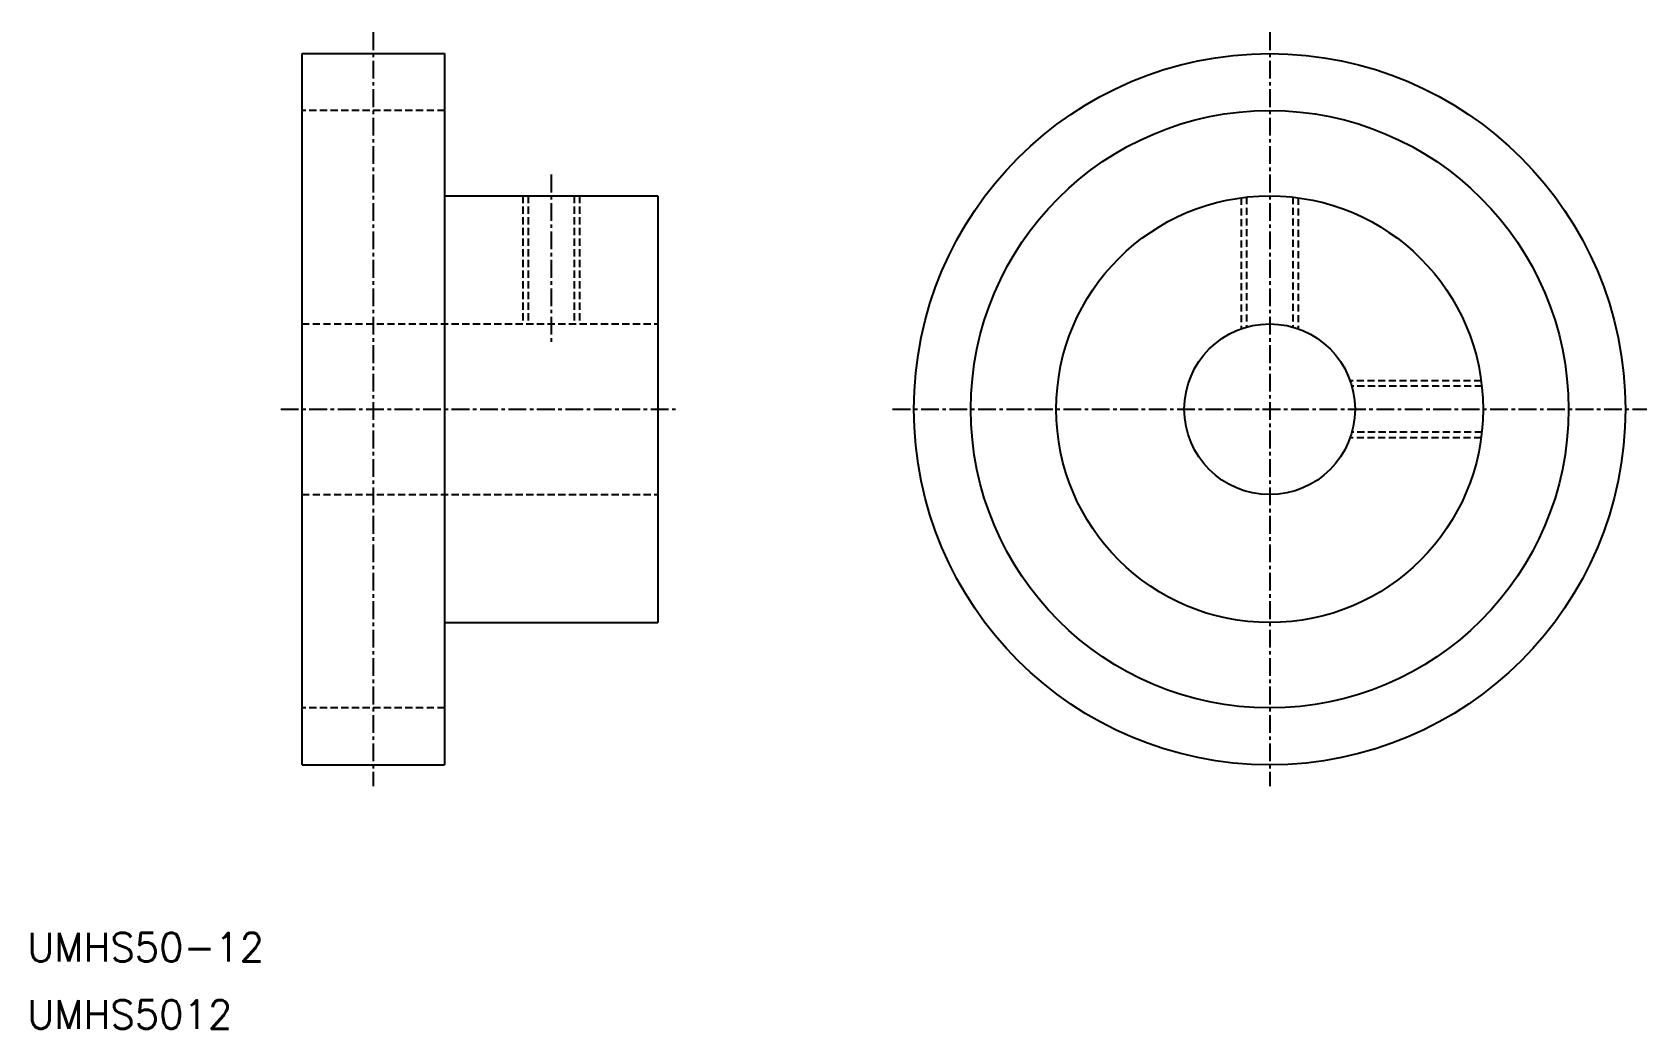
# Model space of a CAD drawing. Extents: x 29 to 142, y 22 to 92.
import ezdxf

# ---------------------------------------------------------------- set-up
doc = ezdxf.new("R2010")
doc.units = 0
doc.linetypes.add('CENTER', pattern=[2, 1.25, -0.25, 0.25, -0.25])
doc.linetypes.add('DASHED', pattern=[0.75, 0.5, -0.25])
doc.layers.get('0').update_dxf_attribs({"linetype": 'CONTINUOUS'})
doc.layers.add('CENTER', color=1, linetype='CENTER')
doc.styles.get("Standard").update_dxf_attribs({"font": 'txt.shx'})

msp = doc.modelspace()

# ---------------------------------------------------------------- linework, layer by layer
at = {"color": 7, "linetype": 'CONTINUOUS'}
for p, q in [((48, 40.24), (48, 90.24)), ((48, 90.24), (58, 90.24)), ((58, 90.24), (58, 40.24)), ((58, 80.24), (73, 80.24)), ((73, 80.24), (73, 50.24)), ((58, 50.24), (73, 50.24)), ((48, 40.24), (58, 40.24))]:
    msp.add_line(p, q, dxfattribs=at)
at = {"color": 3, "linetype": 'DASHED'}
for p, q in [((58, 86.24), (48, 86.24)), ((63.5, 80.24), (63.5, 71.24)), ((63.88, 80.24), (63.88, 71.24)), ((67.12, 80.24), (67.12, 71.24)), ((67.5, 80.24), (67.5, 71.24)), ((114, 80.11), (114, 70.9)), ((114.38, 80.16), (114.38, 71.02)), ((117.62, 80.16), (117.62, 71.02)), ((118, 80.11), (118, 70.9)), ((48, 71.24), (73, 71.24)), ((130.87, 67.24), (121.66, 67.24)), ((130.91, 66.86), (121.78, 66.86)), ((130.91, 63.62), (121.78, 63.62)), ((130.87, 63.24), (121.66, 63.24)), ((48, 59.24), (73, 59.24)), ((58, 44.24), (48, 44.24))]:
    msp.add_line(p, q, dxfattribs=at)
at = {"color": 7, "linetype": 'CONTINUOUS'}
for radius in [25, 21, 15, 6]:
    msp.add_circle((116, 65.24), radius, dxfattribs=at)
at = {"layer": 'CENTER', "color": 1, "linetype": 'CENTER'}
for p, q in [((53, 91.74), (53, 38.74)), ((116, 91.74), (116, 38.74)), ((65.5, 81.74), (65.5, 69.74)), ((46.5, 65.24), (74.5, 65.24)), ((89.5, 65.24), (142.5, 65.24))]:
    msp.add_line(p, q, dxfattribs=at)

# ---------------------------------------------------------------- texts
at = {"color": 7, "linetype": 'CONTINUOUS'}
for s, p in [('UMHS50-12', (28.69, 26.42)), ('UMHS5012', (28.69, 21.69))]:
    msp.add_text(s, height=2, dxfattribs=at).set_placement(p)

doc.saveas('drawing.dxf')
